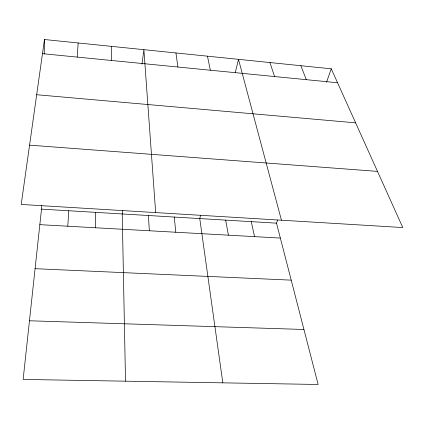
<?xml version="1.0" encoding="UTF-8"?>
<svg xmlns="http://www.w3.org/2000/svg" width="424" height="424" viewBox="0 0 424 424"><rect width="100%" height="100%" fill="white"/><g stroke="black" fill="none" stroke-linecap="round" stroke-linejoin="round"><path stroke-width="0.64" d="M277.588 220.088L276.501 223.157L318.138 384.473L23.134 379.432L41.51 209.133L41.579 205.243M44.218 53.912L44.467 39.527L331.276 68.815L402.8 227.556L21.2 204.448L44.467 39.527M95.347 227.752L95.686 212.366M67.787 226.215L68.783 210.76M77.21 57.097L78.164 42.967M122.658 210.707L122.229 213.95L125.515 381.181M141.982 64.125L143.89 49.677L155.666 212.594M200.526 215.424L199.757 218.577L222.817 382.846M235.251 72.658L238.489 59.339L281.446 220.21M326.496 82.288L331.276 68.815M29.463 320.772L303.944 329.48M35.086 268.678L291.209 280.142M39.835 224.656L280.349 238.071M41.51 209.133L276.501 223.157M29.569 145.146L377.498 171.391M36.681 94.732L355.625 122.843M42.469 53.678L337.557 82.749M300.855 65.709L306.319 79.67M269.929 62.551L274.551 76.543M251.262 221.651L254.554 236.634M207.469 56.169L210.336 70.214M225.685 220.125L228.398 235.177M175.939 52.952L177.9 67.019M174.259 217.056L175.79 232.241M148.416 215.514L149.343 230.762M111.3 46.354L111.348 60.462"/></g></svg>
